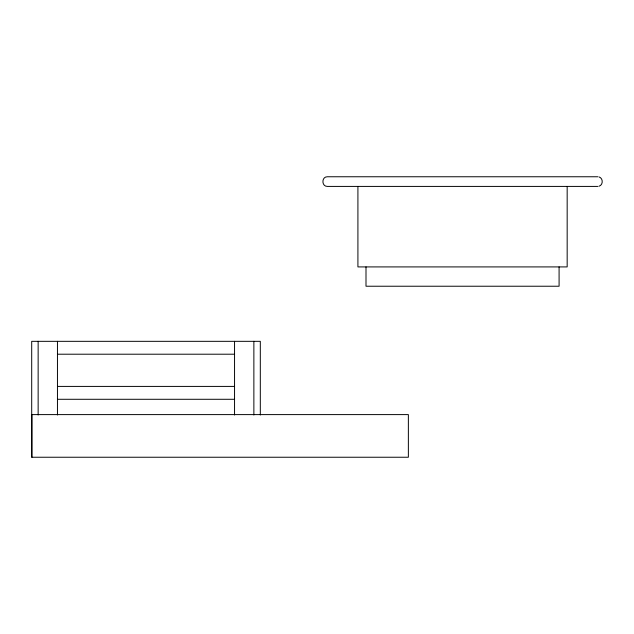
<?xml version="1.0" encoding="UTF-8"?>
<svg xmlns="http://www.w3.org/2000/svg" width="634" height="634" viewBox="0 0 634 634"><rect width="100%" height="100%" fill="white"/><g stroke="black" fill="none" stroke-linecap="round" stroke-linejoin="round"><path stroke-width="0.95" d="M598.948 186.253C603.322 185.088 603.322 178.083 598.948 176.918M597.775 176.759L327.31 176.759C321.454 176.696 321.454 186.475 327.31 186.412L597.775 186.412M57.456 354.208L234.548 354.208M57.456 386.407L234.548 386.407M57.456 399.285L234.548 399.285M567.168 186.412L567.168 266.914L357.917 266.914L357.917 186.412M559.085 266.914L559.093 286.227L366 286.227L366 266.914M260.312 415.008L260.312 341.33L31.7 341.33L31.7 457.241L408.367 457.241L408.367 414.604L31.93 414.604L31.93 457.241M253.869 341.33L253.869 415.008M234.548 341.33L234.548 415.008M57.456 341.33L57.456 415.008M38.143 341.33L38.143 415.008"/></g></svg>
